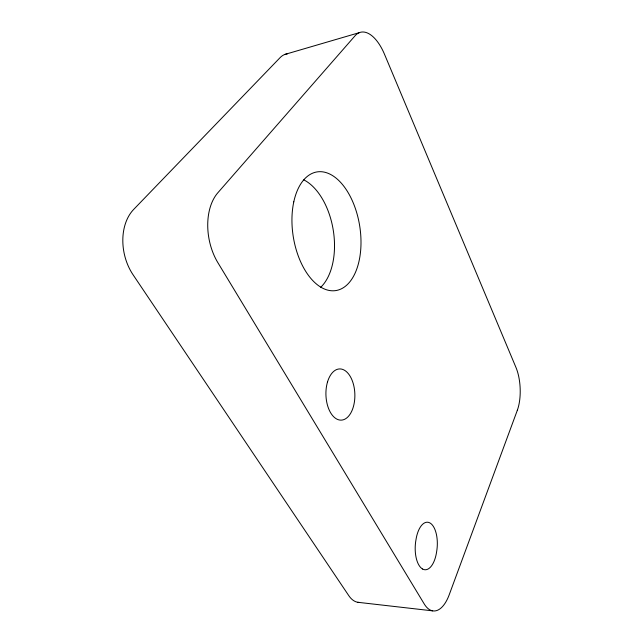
<?xml version="1.0" encoding="UTF-8"?>
<svg xmlns="http://www.w3.org/2000/svg" width="643" height="643" viewBox="0 0 643 643"><rect width="100%" height="100%" fill="white"/><g stroke="black" fill="none" stroke-linecap="round" stroke-linejoin="round"><path stroke-width="0.96" d="M284.873 54.43L359.461 32.608M357.781 602.29L432.635 610.85M303.777 179.855A58.859 34.457 80.7 0 1 333.323 230.596A58.859 34.457 80.7 0 1 320.648 287.365M359.453 602.443A36.217 19.009 -85.3 0 1 348.771 595.627L133.053 274.754A45.926 32.801 77.6 0 1 133.672 209.433L280.115 57.621A38.09 20.745 75.1 0 1 287.542 53.803M517.326 410.282L449.208 594.791A38.146 17.562 -86.7 0 1 424.227 603.946L217.856 262.641A49.109 31.314 79.3 0 1 217.873 192.739L355.057 35.791A40.212 19.266 76.8 0 1 384.506 54.285L515.951 367.41A30.977 12.683 87.3 0 1 517.326 410.282M327.528 381.918A25.616 14.467 88.2 0 0 341.071 420.136A25.616 14.467 88.2 0 0 352.581 381.524A25.616 14.467 88.2 0 0 327.528 381.918M422.555 569.007A23.084 10.915 -87.3 0 0 436.645 551.614A23.06 10.907 -87.3 0 0 429.966 522.968A23.06 10.907 -87.3 0 0 415.957 539.895A23.084 10.915 -87.3 0 0 422.555 569.007M293.795 201.83A60.056 33.637 81 0 0 333.138 290.797A60.056 33.637 81 0 0 352.485 201.114A60.056 33.637 81 0 0 293.795 201.83"/></g></svg>
